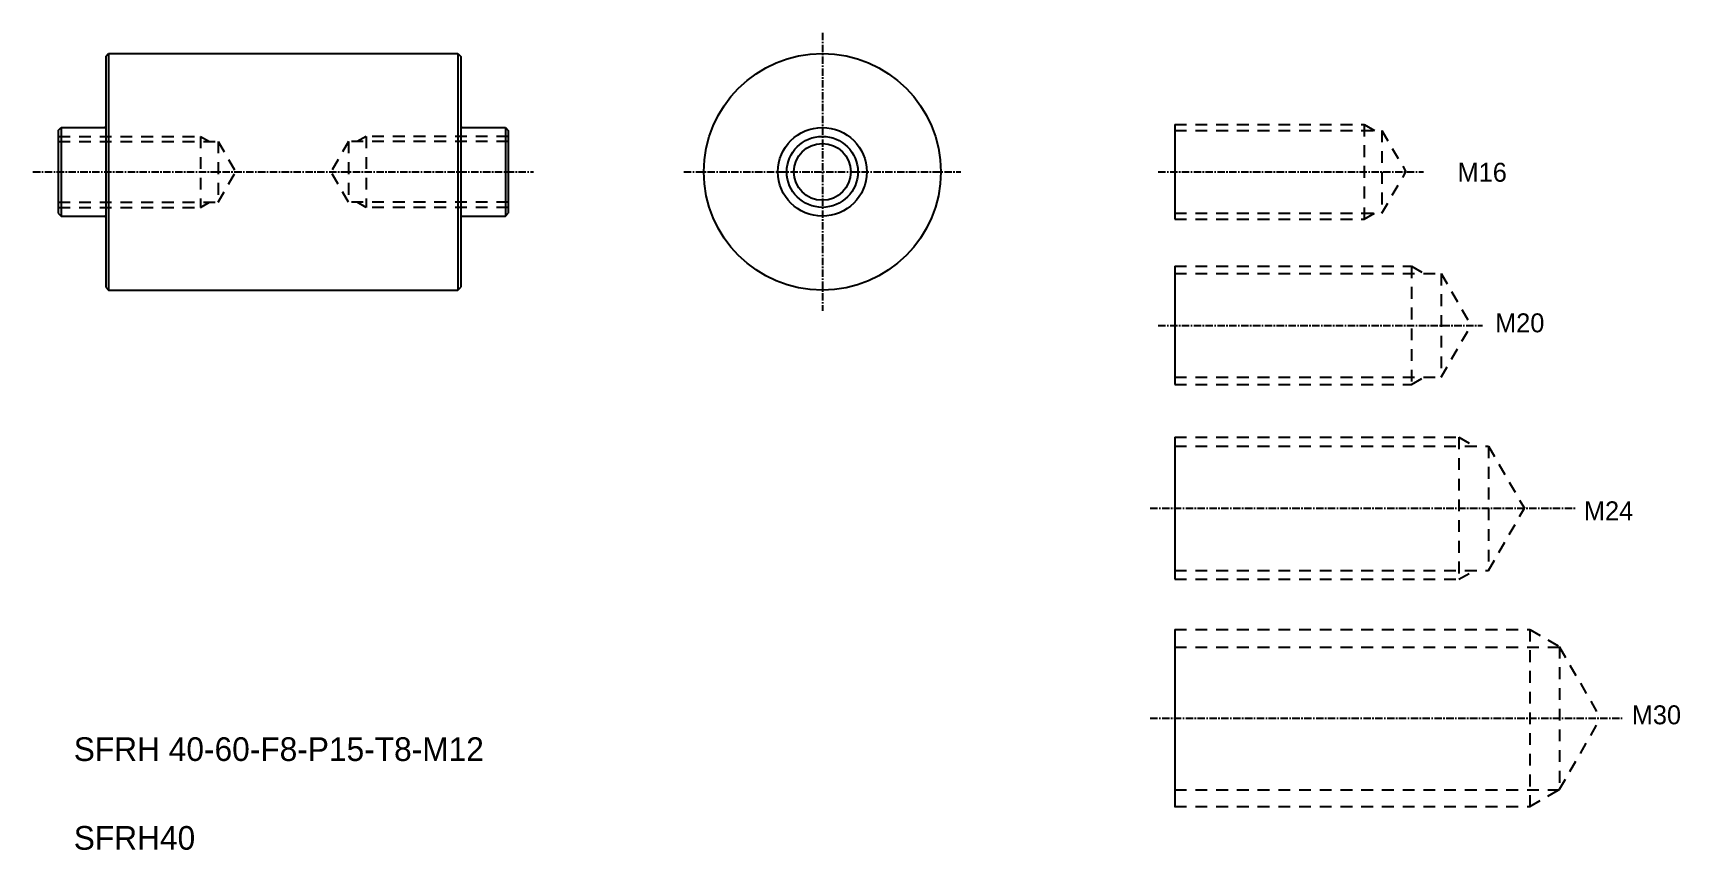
# Model space of a CAD drawing. Extents: x 112 to 390, y 76 to 214.
import ezdxf
from ezdxf.enums import TextEntityAlignment as Align

# ---------------------------------------------------------------- set-up
doc = ezdxf.new("R2010")
doc.units = 0
doc.linetypes.add('CENTER', pattern=[2, 1.25, -0.25, 0.25, -0.25])
doc.linetypes.add('DASHED', pattern=[3.5, 2, -1.5])
doc.layers.get('0').update_dxf_attribs({"linetype": 'CONTINUOUS'})
doc.layers.add('CENTER', color=1, linetype='CENTER')

msp = doc.modelspace()

# ---------------------------------------------------------------- linework, layer by layer
at = {"color": 7, "linetype": 'CONTINUOUS'}
for p, q in [((123.91, 210.5), (124.41, 211)), ((123.91, 210.5), (123.91, 171.5)), ((124.41, 211), (124.41, 171)), ((124.41, 211), (183.41, 211)), ((183.41, 211), (183.41, 171)), ((183.41, 211), (183.91, 210.5)), ((183.91, 210.5), (183.91, 171.5)), ((115.91, 198), (116.41, 198.5)), ((115.91, 198), (115.91, 184)), ((115.91, 197.5), (115.91, 189.5)), ((116.41, 198.5), (116.41, 183.5)), ((116.41, 198.5), (123.71, 198.5)), ((184.11, 198.5), (191.41, 198.5)), ((191.41, 198.5), (191.41, 183.5)), ((191.41, 198.5), (191.91, 198)), ((191.91, 198), (191.91, 184)), ((304.45, 199), (304.45, 183)), ((115.91, 197), (115.91, 193)), ((115.91, 184), (116.41, 183.5)), ((191.41, 183.5), (191.91, 184)), ((116.41, 183.5), (123.71, 183.5)), ((184.11, 183.5), (191.41, 183.5)), ((304.45, 175.05), (304.45, 155.05)), ((123.91, 171.5), (124.41, 171)), ((124.41, 171), (183.41, 171)), ((183.41, 171), (183.91, 171.5)), ((304.45, 146.13), (304.45, 122.13)), ((304.45, 113.64), (304.45, 83.64))]:
    msp.add_line(p, q, dxfattribs=at)
at = {"color": 3, "linetype": 'DASHED'}
for p, q in [((304.45, 199), (336.45, 199)), ((304.45, 198), (339.45, 198)), ((336.45, 199), (336.45, 183)), ((336.45, 199), (338.18, 198)), ((339.45, 198), (343.49, 191)), ((339.45, 198), (339.45, 184)), ((115.91, 197), (139.91, 197)), ((115.91, 196.13), (142.91, 196.13)), ((139.91, 197), (139.91, 185)), ((139.91, 197), (141.42, 196.13)), ((142.91, 196.13), (142.91, 185.88)), ((142.91, 196.13), (145.86, 191)), ((164.91, 196.13), (161.95, 191)), ((191.91, 196.13), (164.91, 196.13)), ((164.91, 196.13), (164.91, 185.88)), ((167.91, 197), (166.39, 196.13)), ((191.91, 197), (167.91, 197)), ((167.91, 197), (167.91, 185)), ((142.91, 185.88), (145.86, 191)), ((164.91, 185.88), (161.95, 191)), ((339.45, 184), (343.49, 191)), ((115.91, 185.88), (142.91, 185.88)), ((115.91, 185), (139.91, 185)), ((139.91, 185), (141.42, 185.88)), ((191.91, 185.88), (164.91, 185.88)), ((167.91, 185), (166.39, 185.88)), ((191.91, 185), (167.91, 185)), ((304.45, 184), (339.45, 184)), ((336.45, 183), (338.18, 184)), ((304.45, 183), (336.45, 183)), ((304.45, 175.05), (344.45, 175.05)), ((304.45, 173.8), (349.45, 173.8)), ((344.45, 175.05), (344.45, 155.05)), ((344.45, 175.05), (346.61, 173.8)), ((349.45, 173.8), (349.45, 156.3)), ((349.45, 173.8), (354.5, 165.05)), ((349.45, 156.3), (354.5, 165.05)), ((304.45, 156.3), (349.45, 156.3)), ((344.45, 155.05), (346.61, 156.3)), ((304.45, 155.05), (344.45, 155.05)), ((304.45, 146.13), (352.45, 146.13)), ((352.45, 146.13), (352.45, 122.13)), ((352.45, 146.13), (355.05, 144.63)), ((304.45, 144.63), (357.45, 144.63)), ((357.45, 144.63), (363.51, 134.13)), ((357.45, 144.63), (357.45, 123.63)), ((357.45, 123.63), (363.51, 134.13)), ((304.45, 123.63), (357.45, 123.63)), ((352.45, 122.13), (355.05, 123.63)), ((304.45, 122.13), (352.45, 122.13)), ((304.45, 113.64), (364.45, 113.64)), ((364.45, 113.64), (364.45, 83.64)), ((364.45, 113.64), (369.45, 110.76)), ((304.45, 110.64), (369.45, 110.64)), ((369.45, 110.76), (369.45, 86.53)), ((369.45, 110.64), (376.38, 98.64)), ((369.45, 86.64), (376.38, 98.64)), ((304.45, 86.53), (369.45, 86.53)), ((364.45, 83.76), (369.45, 86.64)), ((304.45, 83.76), (364.45, 83.76))]:
    msp.add_line(p, q, dxfattribs=at)
for p, q in [((191.91, 194.5), (191.91, 194.5)), ((191.91, 191), (191.91, 191))]:
    msp.add_line(p, q)
for radius in [20, 7.5, 4.8]:
    msp.add_circle((244.94, 191), radius)
at = {"color": 3}
msp.add_circle((244.94, 191), 6, dxfattribs=at)
at = {"color": 7, "linetype": 'CONTINUOUS'}
for centre, start, end in [((123.71, 198.7), 270, 0), ((184.11, 198.7), 180, 270), ((123.71, 183.3), 0, 90), ((184.11, 183.3), 90, 180)]:
    msp.add_arc(centre, 0.2, start, end, dxfattribs=at)
at = {"layer": 'CENTER', "color": 1, "linetype": 'CENTER'}
for p, q in [((244.94, 214.48), (244.94, 167.52)), ((111.63, 191), (196.18, 191)), ((221.56, 191), (268.32, 191)), ((301.66, 191), (346.45, 191)), ((301.66, 165.05), (356.45, 165.05)), ((300.31, 134.13), (372.18, 134.13)), ((300.31, 98.64), (380.01, 98.64))]:
    msp.add_line(p, q, dxfattribs=at)

# ---------------------------------------------------------------- texts
at = {"color": 7, "linetype": 'CONTINUOUS'}
for s, p in [('M16', (360.54, 190.93)), ('M20', (366.88, 165.48)), ('M24', (381.88, 133.71)), ('M30', (389.96, 99.23))]:
    msp.add_text(s, height=3.2, dxfattribs=at).set_placement(p, align=Align.MIDDLE_RIGHT)
for s, p in [('SFRH 40-60-F8-P15-T8-M12', (118.52, 91.43)), ('SFRH40', (118.52, 76.43))]:
    msp.add_text(s, height=4).set_placement(p)

doc.saveas('drawing.dxf')
